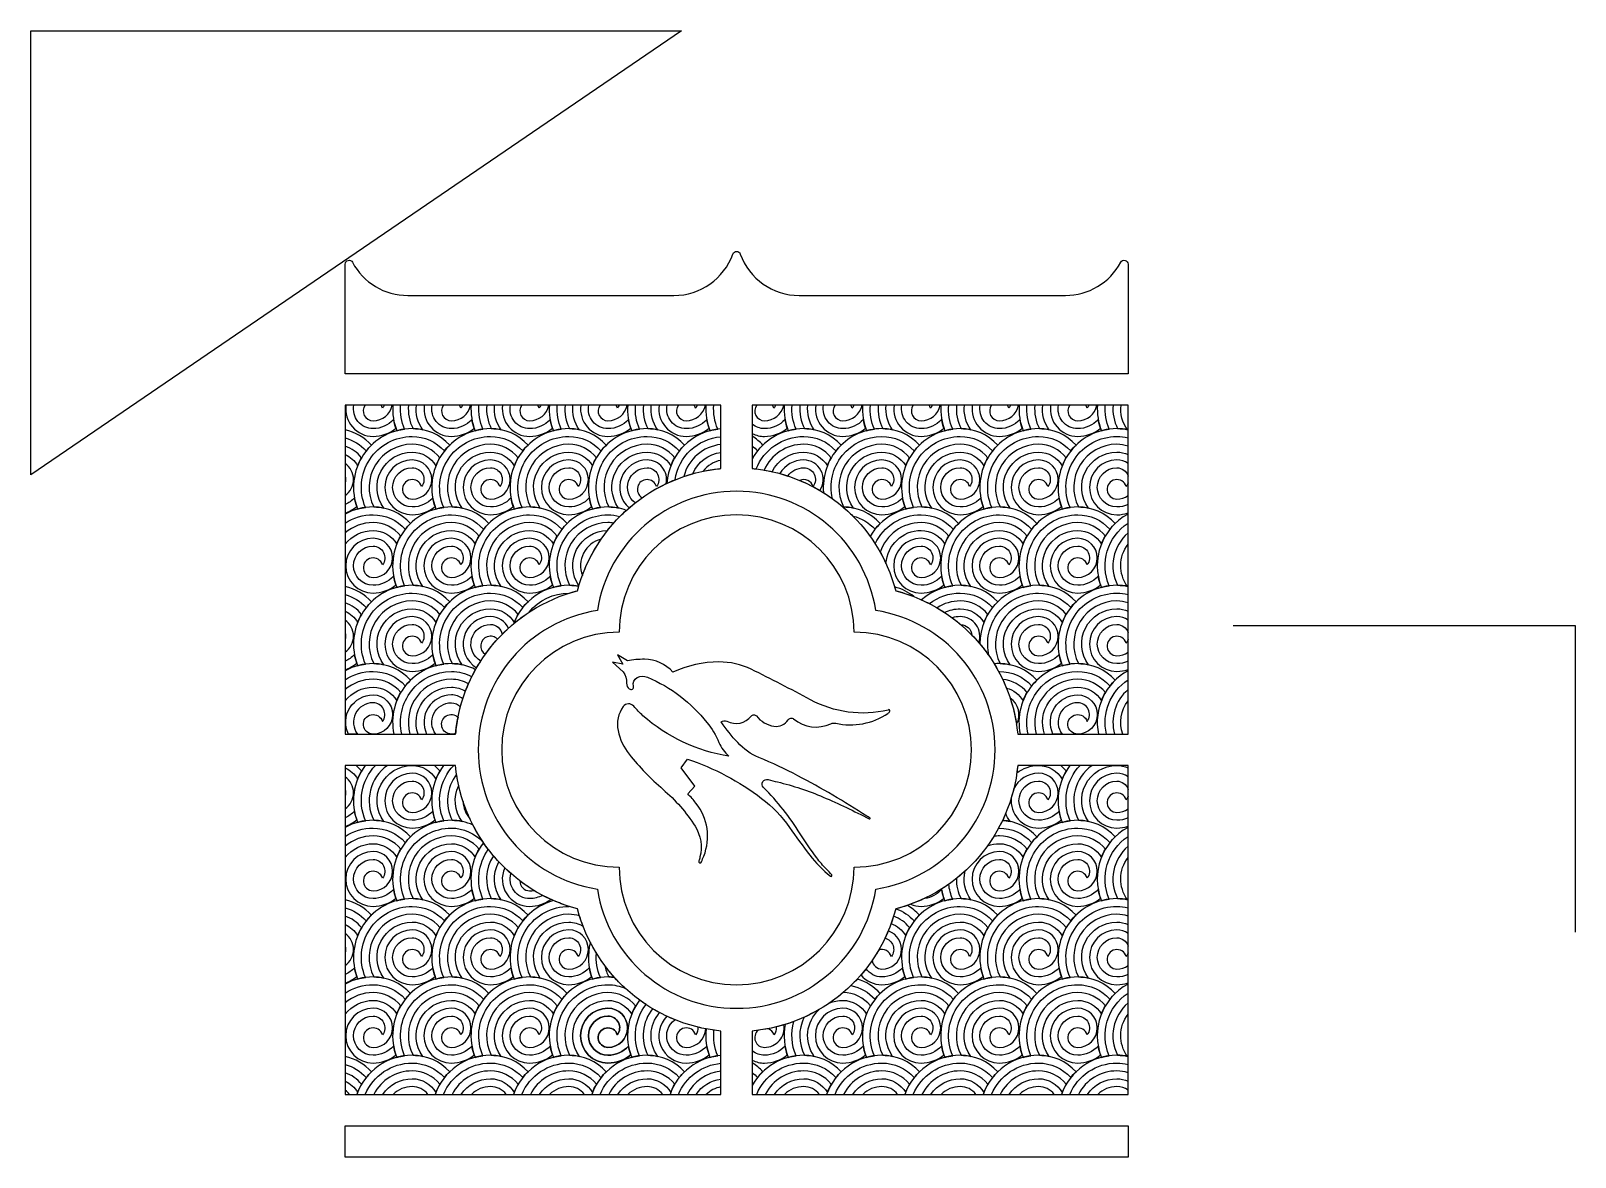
# Model space of a CAD drawing. Extents: x 46226 to 52544, y 29429 to 32275.
# Drawn here: x 50571 to 52544, y 30837 to 32275 of the extents above; entities that cross this region are included whole.
import ezdxf

# ---------------------------------------------------------------- set-up
doc = ezdxf.new("R2010")
doc.units = 0
doc.header["$LTSCALE"] = 1000
doc.header["$MEASUREMENT"] = 0
doc.layers.add('111', color=2, linetype='Continuous')

msp = doc.modelspace()

# ---------------------------------------------------------------- linework, layer by layer
at = {"color": 254}
for points in [[(51452.7, 31716.4), (51452.7, 31797.4), (50972.7, 31797.4), (50972.7, 31377.4), (51113.7, 31377.4, -0.314682), (51269.6, 31560.5, -0.314682)], [(51972.7, 31797.4), (51492.7, 31797.4), (51492.7, 31716.4, -0.314682), (51675.9, 31560.5, -0.314682), (51831.8, 31377.4), (51972.7, 31377.4)], [(51269.6, 31154.2, -0.314682), (51113.7, 31337.4), (50972.7, 31337.4), (50972.7, 30917.4), (51452.7, 30917.4), (51452.7, 30998.3, -0.314682)], [(51972.7, 31337.4), (51831.8, 31337.4, -0.314682), (51675.9, 31154.2, -0.314682), (51492.7, 30998.3), (51492.7, 30917.4), (51972.7, 30917.4)]]:
    msp.add_lwpolyline(points, format="xyb", close=True, dxfattribs=at)
at = {"layer": '111'}
for p, q in [((50571.3, 31708.6), (50571.3, 32275.1)), ((50571.3, 32275.1), (51402.2, 32275.1)), ((51402.2, 32275.1), (50571.3, 31708.6)), ((52106.9, 31516.2), (52543.7, 31516.2)), ((52543.7, 31516.2), (52543.7, 31124.5))]:
    msp.add_line(p, q, dxfattribs=at)
for points in [[(51892.7, 31937.4, 0.276983), (51963.3, 31979.7, -0.780779), (51972.7, 31977.4), (51972.7, 31837.4), (50972.7, 31837.4), (50972.7, 31977.4, -0.780776), (50982.1, 31979.7, 0.276984), (51052.7, 31937.4), (51392.7, 31937.4, 0.316499), (51468, 31990.3, -0.703465), (51477.4, 31990.3, 0.316499), (51552.7, 31937.4), (51892.7, 31937.4)], [(51622.7, 31507.4, 1), (51322.7, 31507.4, 1)], [(51322.7, 31507.4, 1), (51322.7, 31207.4, 1)], [(51622.7, 31207.4, 1), (51622.7, 31507.4, 1)], [(51322.7, 31207.4, 1), (51622.7, 31207.4, 1)]]:
    msp.add_lwpolyline(points, format="xyb", dxfattribs=at)
for points in [[(51037.5, 31768, -0.038358), (51034.6, 31779.1, -0.214424), (51008.4, 31767.4, -0.474498), (50983.9, 31797.4), (50973.8, 31797.4, 0.45685), (51008.4, 31757.4, 0.177369)], [(51032.9, 31797.4), (51022.5, 31797.4, -0.076062), (51020.4, 31793.4, 0.09017), (51018.4, 31797.4), (50998.4, 31797.4, 0.618034), (51008.4, 31777.4, 0.356394)], [(51043.6, 31797.4), (51033.6, 31797.4, 0.111493), (51038.7, 31764.7, -0.034002), (51048.7, 31766.7, -0.121183)], [(51063.7, 31797.4), (51053.6, 31797.4, 0.141702), (51059.4, 31767.4, -0.048768), (51072, 31765.9, -0.186943)], [(51083.9, 31797.4), (51073.8, 31797.4, 0.45685), (51108.4, 31757.4, 0.177369), (51137.5, 31768, -0.038358), (51134.6, 31779.1, -0.214424), (51108.4, 31767.4, -0.474498)], [(51132.9, 31797.4), (51122.5, 31797.4, -0.076062), (51120.4, 31793.4, 0.09017), (51118.4, 31797.4), (51098.4, 31797.4, 0.618034), (51108.4, 31777.4, 0.356394)], [(51143.6, 31797.4), (51133.6, 31797.4, 0.111493), (51138.7, 31764.7, -0.034002), (51148.7, 31766.7, -0.121183)], [(51163.7, 31797.4), (51153.6, 31797.4, 0.141702), (51159.4, 31767.4, -0.048768), (51172, 31765.9, -0.186943)], [(51183.9, 31797.4), (51173.8, 31797.4, 0.45685), (51208.4, 31757.4, 0.177369), (51237.5, 31768, -0.038358), (51234.6, 31779.1, -0.214424), (51208.4, 31767.4, -0.474498)], [(51232.9, 31797.4), (51222.5, 31797.4, -0.076062), (51220.4, 31793.4, 0.09017), (51218.4, 31797.4), (51198.4, 31797.4, 0.618034), (51208.4, 31777.4, 0.356394)], [(51243.6, 31797.4), (51233.6, 31797.4, 0.111493), (51238.7, 31764.7, -0.034002), (51248.7, 31766.7, -0.121183)], [(51263.7, 31797.4), (51253.6, 31797.4, 0.141702), (51259.4, 31767.4, -0.048768), (51272, 31765.9, -0.186943)], [(51283.9, 31797.4), (51273.8, 31797.4, 0.45685), (51308.4, 31757.4, 0.177369), (51337.5, 31768, -0.038358), (51334.6, 31779.1, -0.214424), (51308.4, 31767.4, -0.474498)], [(51332.9, 31797.4), (51322.5, 31797.4, -0.076062), (51320.4, 31793.4, 0.09017), (51318.4, 31797.4), (51298.4, 31797.4, 0.618034), (51308.4, 31777.4, 0.356394)], [(51343.6, 31797.4), (51333.6, 31797.4, 0.111493), (51338.7, 31764.7, -0.034002), (51348.7, 31766.7, -0.121183)], [(51363.7, 31797.4), (51353.6, 31797.4, 0.141702), (51359.4, 31767.4, -0.048768), (51372, 31765.9, -0.186943)], [(51383.9, 31797.4), (51373.8, 31797.4, 0.45685), (51408.4, 31757.4, 0.177369), (51437.5, 31768, -0.038358), (51434.6, 31779.1, -0.214424), (51408.4, 31767.4, -0.474498)], [(51432.9, 31797.4), (51422.5, 31797.4, -0.076062), (51420.4, 31793.4, 0.09017), (51418.4, 31797.4), (51398.4, 31797.4, 0.618034), (51408.4, 31777.4, 0.356394)], [(51443.6, 31797.4), (51433.6, 31797.4, 0.111493), (51438.7, 31764.7, -0.034002), (51448.7, 31766.7, -0.121183)], [(51532.9, 31797.4), (51522.5, 31797.4, -0.076062), (51520.4, 31793.4, 0.09017), (51518.4, 31797.4), (51498.4, 31797.4, 0.618034), (51508.4, 31777.4, 0.356394)], [(51543.6, 31797.4), (51533.6, 31797.4, 0.111493), (51538.7, 31764.7, -0.034002), (51548.7, 31766.7, -0.121183)], [(51563.7, 31797.4), (51553.6, 31797.4, 0.141702), (51559.4, 31767.4, -0.048768), (51572, 31765.9, -0.186943)], [(51583.9, 31797.4), (51573.8, 31797.4, 0.45685), (51608.4, 31757.4, 0.177369), (51637.5, 31768, -0.038358), (51634.6, 31779.1, -0.214424), (51608.4, 31767.4, -0.474498)], [(51632.9, 31797.4), (51622.5, 31797.4, -0.076062), (51620.4, 31793.4, 0.09017), (51618.4, 31797.4), (51598.4, 31797.4, 0.618034), (51608.4, 31777.4, 0.356394)], [(51643.6, 31797.4), (51633.6, 31797.4, 0.111493), (51638.7, 31764.7, -0.034002), (51648.7, 31766.7, -0.121183)], [(51663.7, 31797.4), (51653.6, 31797.4, 0.141702), (51659.4, 31767.4, -0.048768), (51672, 31765.9, -0.186943)], [(51683.9, 31797.4), (51673.8, 31797.4, 0.45685), (51708.4, 31757.4, 0.177369), (51737.5, 31768, -0.038358), (51734.6, 31779.1, -0.214424), (51708.4, 31767.4, -0.474498)], [(51732.9, 31797.4), (51722.5, 31797.4, -0.076062), (51720.4, 31793.4, 0.09017), (51718.4, 31797.4), (51698.4, 31797.4, 0.618034), (51708.4, 31777.4, 0.356394)], [(51743.6, 31797.4), (51733.6, 31797.4, 0.111493), (51738.7, 31764.7, -0.034002), (51748.7, 31766.7, -0.121183)], [(51763.7, 31797.4), (51753.6, 31797.4, 0.141702), (51759.4, 31767.4, -0.048768), (51772, 31765.9, -0.186943)], [(51783.9, 31797.4), (51773.8, 31797.4, 0.45685), (51808.4, 31757.4, 0.177369), (51837.5, 31768, -0.038358), (51834.6, 31779.1, -0.214424), (51808.4, 31767.4, -0.474498)], [(51832.9, 31797.4), (51822.5, 31797.4, -0.076062), (51820.4, 31793.4, 0.09017), (51818.4, 31797.4), (51798.4, 31797.4, 0.618034), (51808.4, 31777.4, 0.356394)], [(51843.6, 31797.4), (51833.6, 31797.4, 0.111493), (51838.7, 31764.7, -0.034002), (51848.7, 31766.7, -0.121183)], [(51863.7, 31797.4), (51853.6, 31797.4, 0.141702), (51859.4, 31767.4, -0.048768), (51872, 31765.9, -0.186943)], [(51883.9, 31797.4), (51873.8, 31797.4, 0.45685), (51908.4, 31757.4, 0.177369), (51937.5, 31768, -0.038358), (51934.6, 31779.1, -0.214424), (51908.4, 31767.4, -0.474498)], [(51932.9, 31797.4), (51922.5, 31797.4, -0.076062), (51920.4, 31793.4, 0.09017), (51918.4, 31797.4), (51898.4, 31797.4, 0.618034), (51908.4, 31777.4, 0.356394)], [(51943.6, 31797.4), (51933.6, 31797.4, 0.111493), (51938.7, 31764.7, -0.034002), (51948.7, 31766.7, -0.121183)], [(51963.7, 31797.4), (51953.6, 31797.4, 0.141702), (51959.4, 31767.4, -0.048768), (51972, 31765.9, -0.186943)], [(51537.5, 31768, -0.038358), (51534.6, 31779.1, -0.214424), (51508.4, 31767.4, -0.170902), (51492.7, 31772.9), (51492.7, 31761.1, 0.116517), (51508.4, 31757.4, 0.177369)], [(50972.7, 31765.8), (50972.7, 31755.5, -0.146427), (50999.5, 31738.9, -0.033541), (51006.3, 31746.3, 0.152664)], [(51058.4, 31757.4, -0.214528), (51099.5, 31738.9, -0.033541), (51106.3, 31746.3, 0.210108), (51058.4, 31767.4, 0.52961), (50988.7, 31664.7, -0.034002), (50998.7, 31666.7, -0.538595)], [(51158.4, 31757.4, -0.214528), (51199.5, 31738.9, -0.033541), (51206.3, 31746.3, 0.210108), (51158.4, 31767.4, 0.52961), (51088.7, 31664.7, -0.034002), (51098.7, 31666.7, -0.538595)], [(51258.4, 31757.4, -0.214528), (51299.5, 31738.9, -0.033541), (51306.3, 31746.3, 0.210108), (51258.4, 31767.4, 0.52961), (51188.7, 31664.7, -0.034002), (51198.7, 31666.7, -0.538595)], [(51358.4, 31757.4, -0.214528), (51399.5, 31738.9, -0.033541), (51406.3, 31746.3, 0.210108), (51358.4, 31767.4, 0.52961), (51288.7, 31664.7, -0.034002), (51298.7, 31666.7, -0.538595)], [(51452.7, 31757.1), (51452.7, 31767.2, 0.372623), (51383.6, 31697.5, -0.013713), (51394.1, 31702.1, -0.346229)], [(51558.4, 31757.4, -0.214528), (51599.5, 31738.9, -0.033541), (51606.3, 31746.3, 0.210108), (51558.4, 31767.4, 0.273122), (51492.7, 31728.6), (51492.7, 31716.4, -0.006058), (51497.8, 31715.9, -0.309579)], [(51492.7, 31757.6), (51492.7, 31745.3, -0.042788), (51499.5, 31738.9, -0.033541), (51506.3, 31746.3, 0.068061)], [(51658.4, 31767.4, 0.440706), (51583.7, 31685.7, -0.016154), (51595, 31678.1, -0.480522), (51658.4, 31757.4, -0.214528), (51699.5, 31738.9, -0.033541), (51706.3, 31746.3, 0.210108)], [(51758.4, 31767.4, 0.52961), (51688.7, 31664.7, -0.034002), (51698.7, 31666.7, -0.538595), (51758.4, 31757.4, -0.214528), (51799.5, 31738.9, -0.033541), (51806.3, 31746.3, 0.210108)], [(51858.4, 31757.4, -0.214528), (51899.5, 31738.9, -0.033541), (51906.3, 31746.3, 0.210108), (51858.4, 31767.4, 0.52961), (51788.7, 31664.7, -0.034002), (51798.7, 31666.7, -0.538595)], [(51958.4, 31757.4, -0.066027), (51972.7, 31755.5), (51972.7, 31765.8, 0.055658), (51958.4, 31767.4, 0.52961), (51888.7, 31664.7, -0.034002), (51898.7, 31666.7, -0.538595)], [(50972.7, 31745), (50972.7, 31734.3, -0.156813), (50988.7, 31720, -0.038358), (50993.7, 31730.3, 0.145323)], [(51058.4, 31737.4, -0.267156), (51088.7, 31720, -0.038358), (51093.7, 31730.3, 0.229273), (51058.4, 31747.4, 0.560285), (51009.4, 31667.4, -0.048768), (51022, 31665.9, -0.612657)], [(51158.4, 31737.4, -0.267156), (51188.7, 31720, -0.038358), (51193.7, 31730.3, 0.229273), (51158.4, 31747.4, 0.560285), (51109.4, 31667.4, -0.048768), (51122, 31665.9, -0.612657)], [(51258.4, 31747.4, 0.560285), (51209.4, 31667.4, -0.048768), (51222, 31665.9, -0.612657), (51258.4, 31737.4, -0.267156), (51288.7, 31720, -0.038358), (51293.7, 31730.3, 0.229273)], [(51358.4, 31737.4, -0.267156), (51388.7, 31720, -0.038358), (51393.7, 31730.3, 0.229273), (51358.4, 31747.4, 0.560285), (51309.4, 31667.4, -0.048768), (51322, 31665.9, -0.612657)], [(51452.7, 31737), (51452.7, 31747.1, 0.313017), (51405.2, 31706.2, -0.01464), (51416.9, 31709.8, -0.267762)], [(51558.4, 31737.4, -0.267156), (51588.7, 31720, -0.038358), (51593.7, 31730.3, 0.229273), (51558.4, 31747.4, 0.298118), (51508, 31714.4, -0.012265), (51518.1, 31712.4, -0.284646)], [(51658.4, 31747.4, 0.560285), (51609.4, 31667.4, -0.048768), (51622, 31665.9, -0.612657), (51658.4, 31737.4, -0.267156), (51688.7, 31720, -0.038358), (51693.7, 31730.3, 0.229273)], [(51758.4, 31747.4, 0.560285), (51709.4, 31667.4, -0.048768), (51722, 31665.9, -0.612657), (51758.4, 31737.4, -0.267156), (51788.7, 31720, -0.038358), (51793.7, 31730.3, 0.229273)], [(51858.4, 31737.4, -0.267156), (51888.7, 31720, -0.038358), (51893.7, 31730.3, 0.229273), (51858.4, 31747.4, 0.560285), (51809.4, 31667.4, -0.048768), (51822, 31665.9, -0.612657)], [(51958.4, 31737.4, -0.105907), (51972.7, 31734.3), (51972.7, 31745, 0.081243), (51958.4, 31747.4, 0.560285), (51909.4, 31667.4, -0.048768), (51922, 31665.9, -0.612657)], [(50972.7, 31722.9), (50972.7, 31706.8, -0.150303), (50972.7, 31698), (50972.7, 31681.9, 0.520634)], [(51058.4, 31717.4, -0.618034), (51070.4, 31693.4, 2), (51058.4, 31677.4, 1), (51058.4, 31727.4, 1), (51058.4, 31657.4, 0.177369), (51087.5, 31668, -0.038358), (51084.6, 31679.1, -0.214424), (51058.4, 31667.4, -1)], [(51158.4, 31727.4, 1), (51158.4, 31657.4, 0.177369), (51187.5, 31668, -0.038358), (51184.6, 31679.1, -0.214424), (51158.4, 31667.4, -1), (51158.4, 31717.4, -0.618034), (51170.4, 31693.4, 2), (51158.4, 31677.4, 1)], [(51258.4, 31727.4, 1), (51258.4, 31657.4, 0.177369), (51287.5, 31668, -0.038358), (51284.6, 31679.1, -0.214424), (51258.4, 31667.4, -1), (51258.4, 31717.4, -0.618034), (51270.4, 31693.4, 2), (51258.4, 31677.4, 1)], [(51358.4, 31727.4, 0.691192), (51335.3, 31666.1, -0.012121), (51343.1, 31672.6, -0.715277), (51358.4, 31717.4, -0.618034), (51370.4, 31693.4, 1.464607), (51352, 31679.2, -0.042646), (51382.8, 31697.2, 0.47712)], [(51452.7, 31726.9, 0.196958), (51430.1, 31713, -0.025117), (51451, 31716.2, -0.018397), (51452.7, 31716.7)], [(51553.3, 31701.3, -0.034389), (51579.1, 31688.4, 0.600434), (51558.4, 31727.4, 0.267385), (51528.1, 31709.9, -0.012383), (51538.1, 31706.9, -0.241664), (51558.4, 31717.4, -0.618034), (51570.4, 31693.4, 0.454166)], [(51558.4, 31727.4, 0.267385), (51528.1, 31709.9, -0.012383), (51538.1, 31706.9, -0.241664), (51558.4, 31717.4, -0.619926), (51570.3, 31693.3, -0.011978), (51579.1, 31688.4, 0.600434)], [(51658.4, 31727.4, 1), (51658.4, 31657.4, 0.177369), (51687.5, 31668, -0.038358), (51684.6, 31679.1, -0.214424), (51658.4, 31667.4, -1), (51658.4, 31717.4, -0.618034), (51670.4, 31693.4, 2), (51658.4, 31677.4, 1)], [(51758.4, 31727.4, 1), (51758.4, 31657.4, 0.177369), (51787.5, 31668, -0.038358), (51784.6, 31679.1, -0.214424), (51758.4, 31667.4, -1), (51758.4, 31717.4, -0.618034), (51770.4, 31693.4, 2), (51758.4, 31677.4, 1)], [(51858.4, 31727.4, 1), (51858.4, 31657.4, 0.177369), (51887.5, 31668, -0.038358), (51884.6, 31679.1, -0.214424), (51858.4, 31667.4, -1), (51858.4, 31717.4, -0.618034), (51870.4, 31693.4, 2), (51858.4, 31677.4, 1)], [(51958.4, 31717.4, -0.329289), (51972.7, 31706.8), (51972.7, 31722.9, 0.153888), (51958.4, 31727.4, 1), (51958.4, 31657.4, 0.081243), (51972.7, 31659.7), (51972.7, 31670.4, -0.105907), (51958.4, 31667.4, -1)], [(51972.7, 31698, -0.086497), (51970.4, 31693.4, 2), (51958.4, 31677.4, 0.153888), (51972.7, 31681.9)], [(50984.6, 31679.1, -0.106107), (50972.7, 31670.4), (50972.7, 31659.7, 0.094761), (50987.5, 31668, -0.038358)], [(51650.6, 31179.5, 0.855655), (51650.6, 31535.2, 0.855655), (51294.9, 31535.2, 0.855655), (51294.9, 31179.5, 0.855655)], [(51008.4, 31667.4, 0.124522), (50972.7, 31658.3), (50972.7, 31646.7, -0.146218), (51008.4, 31657.4, -0.214528), (51049.5, 31638.9, -0.033541), (51056.3, 31646.3, 0.210108)], [(51108.4, 31657.4, -0.214528), (51149.5, 31638.9, -0.033541), (51156.3, 31646.3, 0.210108), (51108.4, 31667.4, 0.52961), (51038.7, 31564.7, -0.034002), (51048.7, 31566.7, -0.538595)], [(51208.4, 31667.4, 0.52961), (51138.7, 31564.7, -0.034002), (51148.7, 31566.7, -0.538595), (51208.4, 31657.4, -0.214528), (51249.5, 31638.9, -0.033541), (51256.3, 31646.3, 0.210108)], [(51308.4, 31657.4, -0.070165), (51323.6, 31655.2, -0.013439), (51331.8, 31663, 0.092201), (51308.4, 31667.4, 0.52961), (51238.7, 31564.7, -0.034002), (51248.7, 31566.7, -0.538595)], [(51608.7, 31667.4, -0.020235), (51621.2, 31655.8, -0.153597), (51649.5, 31638.9, -0.033541), (51656.3, 31646.3, 0.20869)], [(51708.4, 31667.4, 0.268402), (51643.4, 31629.8, -0.013499), (51649.7, 31620.4, -0.289018), (51708.4, 31657.4, -0.214528), (51749.5, 31638.9, -0.033541), (51756.3, 31646.3, 0.210108)], [(51808.4, 31657.4, -0.214528), (51849.5, 31638.9, -0.033541), (51856.3, 31646.3, 0.210108), (51808.4, 31667.4, 0.52961), (51738.7, 31564.7, -0.034002), (51748.7, 31566.7, -0.538595)], [(51908.4, 31657.4, -0.214528), (51949.5, 31638.9, -0.033541), (51956.3, 31646.3, 0.210108), (51908.4, 31667.4, 0.52961), (51838.7, 31564.7, -0.034002), (51848.7, 31566.7, -0.538595)], [(51972.7, 31646.7), (51972.7, 31658.3, 0.380027), (51938.7, 31564.7, -0.034002), (51948.7, 31566.7, -0.363732)], [(51008.4, 31647.4, 0.178227), (50972.7, 31634.2), (50972.7, 31619.8, -0.232801), (51008.4, 31637.4, -0.267156), (51038.7, 31620, -0.038358), (51043.7, 31630.3, 0.229273)], [(51108.4, 31637.4, -0.267156), (51138.7, 31620, -0.038358), (51143.7, 31630.3, 0.229273), (51108.4, 31647.4, 0.560285), (51059.4, 31567.4, -0.048768), (51072, 31565.9, -0.612657)], [(51208.4, 31647.4, 0.560285), (51159.4, 31567.4, -0.048768), (51172, 31565.9, -0.612657), (51208.4, 31637.4, -0.267156), (51238.7, 31620, -0.038358), (51243.7, 31630.3, 0.229273)], [(51307.8, 31637.4, -0.01461), (51315.7, 31646.8, 0.040667), (51308.4, 31647.4, 0.560285), (51259.4, 31567.4, -0.045373), (51271.1, 31566.1, -0.000913), (51271.3, 31566.8, -0.599667)], [(51708.4, 31647.4, 0.32365), (51656.2, 31609.6, -0.019245), (51663.5, 31595.2, -0.395911), (51708.4, 31637.4, -0.267156), (51738.7, 31620, -0.038358), (51743.7, 31630.3, 0.229273)], [(51808.4, 31637.4, -0.267156), (51838.7, 31620, -0.038358), (51843.7, 31630.3, 0.229273), (51808.4, 31647.4, 0.560285), (51759.4, 31567.4, -0.048768), (51772, 31565.9, -0.612657)], [(51908.4, 31637.4, -0.267156), (51938.7, 31620, -0.038358), (51943.7, 31630.3, 0.229273), (51908.4, 31647.4, 0.560285), (51859.4, 31567.4, -0.048768), (51872, 31565.9, -0.612657)], [(51008.4, 31627.4, 1), (51008.4, 31557.4, 0.177369), (51037.5, 31568, -0.038358), (51034.6, 31579.1, -0.214424), (51008.4, 31567.4, -1), (51008.4, 31617.4, -0.618034), (51020.4, 31593.4, 2), (51008.4, 31577.4, 1)], [(51108.4, 31617.4, -0.618034), (51120.4, 31593.4, 2), (51108.4, 31577.4, 1), (51108.4, 31627.4, 1), (51108.4, 31557.4, 0.177369), (51137.5, 31568, -0.038358), (51134.6, 31579.1, -0.214424), (51108.4, 31567.4, -1)], [(51208.4, 31617.4, -0.618034), (51220.4, 31593.4, 2), (51208.4, 31577.4, 1), (51208.4, 31627.4, 1), (51208.4, 31557.4, 0.177369), (51237.5, 31568, -0.038358), (51234.6, 31579.1, -0.214424), (51208.4, 31567.4, -1)], [(51299.6, 31626.3, 0.446649), (51275.7, 31579.9, -0.02991), (51285.7, 31602.9, -0.020325), (51286.7, 31604.7, -0.02991)], [(51708.4, 31627.4, 1), (51708.4, 31557.4, 0.177369), (51737.5, 31568, -0.038358), (51734.6, 31579.1, -0.214424), (51708.4, 31567.4, -1), (51708.4, 31617.4, -0.618034), (51720.4, 31593.4, 2), (51708.4, 31577.4, 1)], [(51808.4, 31627.4, 1), (51808.4, 31557.4, 0.177369), (51837.5, 31568, -0.038358), (51834.6, 31579.1, -0.214424), (51808.4, 31567.4, -1), (51808.4, 31617.4, -0.618034), (51820.4, 31593.4, 2), (51808.4, 31577.4, 1)], [(51908.4, 31617.4, -0.618034), (51920.4, 31593.4, 2), (51908.4, 31577.4, 1), (51908.4, 31627.4, 1), (51908.4, 31557.4, 0.177369), (51937.5, 31568, -0.038358), (51934.6, 31579.1, -0.214424), (51908.4, 31567.4, -1)], [(51972.7, 31619.8), (51972.7, 31634.2, 0.34737), (51959.4, 31567.4, -0.048768), (51972, 31565.9, -0.332441)], [(50972.7, 31565.8), (50972.7, 31555.5, -0.146427), (50999.5, 31538.9, -0.033541), (51006.3, 31546.3, 0.152664)], [(51058.4, 31567.4, 0.52961), (50988.7, 31464.7, -0.034002), (50998.7, 31466.7, -0.538595), (51058.4, 31557.4, -0.214528), (51099.5, 31538.9, -0.033541), (51106.3, 31546.3, 0.210108)], [(51158.4, 31557.4, -0.214528), (51199.5, 31538.9, -0.033541), (51206.3, 31546.3, 0.210108), (51158.4, 31567.4, 0.52961), (51088.7, 31464.7, -0.034002), (51098.7, 31466.7, -0.538595)], [(51258.7, 31557.4, -0.013483), (51269.6, 31560.5, -0.006896), (51271.1, 31566.1, 0.049283), (51258.4, 31567.4, 0.313261), (51188.1, 31518.5, -0.029076), (51207.7, 31533.1, -0.228562)], [(51674.6, 31565.3, -0.005917), (51675.9, 31560.5, -0.029242), (51699.2, 31552.9, 0.107334)], [(51758.4, 31557.4, -0.214528), (51799.5, 31538.9, -0.033541), (51806.3, 31546.3, 0.210108), (51758.4, 31567.4, 0.181612), (51709, 31548.8, -0.013127), (51718.9, 31544, -0.164492)], [(51858.4, 31557.4, -0.214528), (51899.5, 31538.9, -0.033541), (51906.3, 31546.3, 0.210108), (51858.4, 31567.4, 0.413313), (51783.4, 31492.6, -0.023112), (51795.2, 31477.2, -0.485044)], [(51958.4, 31557.4, -0.066027), (51972.7, 31555.5), (51972.7, 31565.8, 0.055658), (51958.4, 31567.4, 0.52961), (51888.7, 31464.7, -0.034002), (51898.7, 31466.7, -0.538595)], [(50972.7, 31545), (50972.7, 31534.3, -0.156813), (50988.7, 31520, -0.038358), (50993.7, 31530.3, 0.145323)], [(51058.4, 31547.4, 0.560285), (51009.4, 31467.4, -0.048768), (51022, 31465.9, -0.612657), (51058.4, 31537.4, -0.267156), (51088.7, 31520, -0.038358), (51093.7, 31530.3, 0.229273)], [(51158.4, 31537.4, -0.267156), (51188.7, 31520, -0.038358), (51193.7, 31530.3, 0.229273), (51158.4, 31547.4, 0.560285), (51109.4, 31467.4, -0.048768), (51122, 31465.9, -0.612657)], [(51758.4, 31547.4, 0.143519), (51728.7, 31538.7, -0.013541), (51738.4, 31532.7, -0.115835), (51758.4, 31537.4, -0.267156), (51788.7, 31520, -0.038358), (51793.7, 31530.3, 0.229273)], [(51858.4, 31537.4, -0.267156), (51888.7, 31520, -0.038358), (51893.7, 31530.3, 0.229273), (51858.4, 31547.4, 0.560285), (51809.4, 31467.4, -0.048768), (51822, 31465.9, -0.612657)], [(51958.4, 31537.4, -0.105907), (51972.7, 31534.3), (51972.7, 31545, 0.081243), (51958.4, 31547.4, 0.560285), (51909.4, 31467.4, -0.048768), (51922, 31465.9, -0.612657)], [(50972.7, 31522.9), (50972.7, 31506.8, -0.150303), (50972.7, 31498), (50972.7, 31481.9, 0.520634)], [(51058.4, 31527.4, 1), (51058.4, 31457.4, 0.177369), (51087.5, 31468, -0.038358), (51084.6, 31479.1, -0.214424), (51058.4, 31467.4, -1), (51058.4, 31517.4, -0.618034), (51070.4, 31493.4, 2), (51058.4, 31477.4, 1)], [(51158.4, 31517.4, -0.367121), (51173.2, 31504.8, -0.013278), (51181.2, 31512.5, 0.296189), (51158.4, 31527.4, 0.765291), (51140.7, 31462.1, -0.011909), (51145.9, 31470.7, -0.768065)], [(51758.4, 31527.4, 0.074631), (51748.1, 31525.8, -0.016181), (51758.8, 31517.4, -0.381173), (51773.3, 31503.7, -0.015343), (51782, 31494.2, 0.515299)], [(51858.4, 31527.4, 1), (51858.4, 31457.4, 0.177369), (51887.5, 31468, -0.038358), (51884.6, 31479.1, -0.214424), (51858.4, 31467.4, -1), (51858.4, 31517.4, -0.618034), (51870.4, 31493.4, 2), (51858.4, 31477.4, 1)], [(51958.4, 31517.4, -0.329289), (51972.7, 31506.8), (51972.7, 31522.9, 0.153888), (51958.4, 31527.4, 1), (51958.4, 31457.4, 0.081243), (51972.7, 31459.7), (51972.7, 31470.4, -0.105907), (51958.4, 31467.4, -1)], [(51167.3, 31498.6, 1.125106), (51151.7, 31479.3, -0.029582)], [(51972.7, 31498, -0.086497), (51970.4, 31493.4, 2), (51958.4, 31477.4, 0.153888), (51972.7, 31481.9)], [(50984.6, 31479.1, -0.106107), (50972.7, 31470.4), (50972.7, 31459.7, 0.094761), (50987.5, 31468, -0.038358)], [(51008.4, 31467.4, 0.124522), (50972.7, 31458.3), (50972.7, 31446.7, -0.146218), (51008.4, 31457.4, -0.214528), (51049.5, 31438.9, -0.033541), (51056.3, 31446.3, 0.210108)], [(51108.4, 31457.4, -0.124896), (51134.6, 31450.7, -0.011907), (51139.3, 31459.6, 0.124405), (51108.4, 31467.4, 0.474498), (51034.9, 31377.4), (51045.2, 31377.4, -0.484185)], [(51666.1, 31408.1, -0.184286), (51566.9, 31421.3, 0.010699), (51491.4, 31460.1, 0.114796), (51450.2, 31469.5, 0.107222), (51391.3, 31456.5, 0.212468), (51355.2, 31472.9, 0.046217), (51333.2, 31471), (51320.4, 31478.6), (51327.4, 31466.8), (51314, 31469.4), (51328, 31456.8, -0.143067), (51332.2, 31442.4, 0.223921), (51335.7, 31435.1, 0.744912), (51341, 31438.6, -0.367833), (51345.8, 31449.7, -0.219593), (51358.9, 31450.1, -0.123304), (51434.9, 31392.3, -0.070268), (51450.1, 31366.8, 0.121875), (51463, 31349.2, -0.142449), (51353.1, 31400.9, -0.038571), (51341.3, 31413.1, 0.487941), (51327.9, 31412.6, 0.213375), (51321.3, 31381.9, 0.115756), (51335.6, 31351.6, 0.048629), (51378.7, 31306.9, -0.075094), (51419.7, 31259.7, -0.205823), (51425.9, 31220.5, -0.021786), (51424.4, 31215.4, 0.981469), (51427.8, 31214.2, -0.002626), (51430.8, 31221.7, 0.270702), (51420.8, 31289.2, 0.021157), (51410.5, 31301), (51419.4, 31310.8), (51402, 31334.2), (51409.8, 31345.6, -0.080826), (51504.7, 31295.3, -0.078445), (51540.2, 31258.3, 0.011353), (51566.2, 31222.8, 0.06118), (51592.6, 31196, 0.898084), (51594.3, 31197.7, 0.02803), (51587.5, 31205, -0.040042), (51575, 31219.5, -0.018969), (51554.1, 31250.1, 0.055414), (51507.1, 31309.3, -0.776448), (51513.1, 31319.4, 0.014491), (51524.9, 31316.3, -0.044552), (51583.3, 31297, -0.016743), (51642.1, 31269.2, 0.999974), (51642.9, 31270.6, -0.024366), (51639, 31272.8, 0.022109), (51551, 31324.2, 0.022944), (51501.3, 31347.5, -0.108093), (51474.1, 31366.5, -0.040084), (51453.2, 31392.9, -0.317948), (51460.2, 31393.9, 0.362289), (51491.6, 31400.6, -0.487607), (51498, 31400.6, 0.191174), (51520.4, 31387.5, 0.293918), (51538.6, 31395.6, -0.447464), (51545.6, 31396.7, 0.289939), (51593.1, 31390.6, -0.166227), (51599.4, 31391.3, 0.206672), (51666, 31403.9, 0.130713), (51668.4, 31406.6, 0.909072)], [(51808.4, 31467.4, 0.022028), (51801.8, 31467.1, -0.013355), (51807.4, 31457.4, -0.003834), (51808.4, 31457.4, -0.214528), (51849.5, 31438.9, -0.033541), (51856.3, 31446.3, 0.210108)], [(51908.4, 31457.4, -0.214528), (51949.5, 31438.9, -0.033541), (51956.3, 31446.3, 0.210108), (51908.4, 31467.4, 0.474498), (51834.9, 31377.4), (51845.2, 31377.4, -0.484185)], [(51008.4, 31447.4, 0.178227), (50972.7, 31434.2), (50972.7, 31419.8, -0.232801), (51008.4, 31437.4, -0.267156), (51038.7, 31420, -0.038358), (51043.7, 31430.3, 0.229273)], [(51108.4, 31437.4, -0.137204), (51126.6, 31432.3, -0.012021), (51130.4, 31441.6, 0.128303), (51108.4, 31447.4, 0.497637), (51055.5, 31377.4), (51066, 31377.4, -0.517638)], [(51812.6, 31447.2, -0.014275), (51817.4, 31436.2, -0.198741), (51838.7, 31420, -0.038358), (51843.7, 31430.3, 0.205005)], [(51908.4, 31437.4, -0.267156), (51938.7, 31420, -0.038358), (51943.7, 31430.3, 0.229273), (51908.4, 31447.4, 0.497637), (51855.5, 31377.4), (51866, 31377.4, -0.517638)], [(51972.7, 31446.7), (51972.7, 31458.3, 0.330451), (51934.9, 31377.4), (51945.2, 31377.4, -0.315622)], [(50976.8, 31377.4, -0.55076), (51008.4, 31427.4, -1), (51008.4, 31377.4, -2), (51020.4, 31393.4, 0.618034), (51008.4, 31417.4, 0.618034), (50988.4, 31377.4), (50976.8, 31377.4)], [(51108.4, 31417.4, -0.223347), (51119.9, 31411.9, -0.013217), (51123.1, 31422.6, 0.15868), (51108.4, 31427.4, 0.55076), (51076.8, 31377.4), (51088.4, 31377.4, -0.618034)], [(51822.1, 31423.3, -0.040706), (51830.2, 31390.1, 0.394486)], [(51876.8, 31377.4, -0.55076), (51908.4, 31427.4, -1), (51908.4, 31377.4, -2), (51920.4, 31393.4, 0.618034), (51908.4, 31417.4, 0.618034), (51888.4, 31377.4), (51876.8, 31377.4)], [(51972.7, 31419.8), (51972.7, 31434.2, 0.293389), (51955.5, 31377.4), (51966, 31377.4, -0.254204)], [(51116.9, 31399, 0.025389), (51113.7, 31377.9, -0.053948), (51108.4, 31377.4, -1.467417)], [(50993.7, 31330.3, 0.055516), (50986.7, 31337.4), (50972.7, 31337.4), (50972.7, 31334.3, -0.156813), (50988.7, 31320, -0.038358)], [(50972.7, 31322.9), (50972.7, 31306.8, -0.150303), (50972.7, 31298), (50972.7, 31281.9, 0.520634)], [(51011.5, 31337.4), (50998.4, 31337.4, 0.260921), (50988.7, 31264.7, -0.034002), (50998.7, 31266.7, -0.301155)], [(51058.4, 31337.4), (51026.8, 31337.4, 0.373627), (51009.4, 31267.4, -0.048768), (51022, 31265.9, -0.612657)], [(51058.4, 31317.4, -0.618034), (51070.4, 31293.4, 2), (51058.4, 31277.4, 1), (51058.4, 31327.4, 1), (51058.4, 31257.4, 0.177369), (51087.5, 31268, -0.038358), (51084.6, 31279.1, -0.214424), (51058.4, 31267.4, -1)], [(51086.7, 31337.4), (51058.4, 31337.4, -0.267156), (51088.7, 31320, -0.038358), (51093.7, 31330.3, 0.055516)], [(51111.5, 31337.4), (51098.4, 31337.4, 0.260921), (51088.7, 31264.7, -0.034002), (51098.7, 31266.7, -0.301155)], [(51117.8, 31311.7, -0.0176), (51115.1, 31326.2, 0.291681), (51109.4, 31267.4, -0.048768), (51122, 31265.9, -0.274582)], [(51858.4, 31317.4, -0.618034), (51870.4, 31293.4, 2), (51858.4, 31277.4, 1), (51858.4, 31327.4, 0.29275), (51826.6, 31307, -0.013485), (51823.6, 31296.1, 0.4458), (51858.4, 31257.4, 0.177369), (51887.5, 31268, -0.038358), (51884.6, 31279.1, -0.214424), (51858.4, 31267.4, -1)], [(51858.4, 31337.4), (51831.8, 31337.4, -0.011487), (51830.6, 31327.8, -0.167718)], [(51886.7, 31337.4), (51858.4, 31337.4, -0.267156), (51888.7, 31320, -0.038358), (51893.7, 31330.3, 0.055516)], [(51911.5, 31337.4), (51898.4, 31337.4, 0.260921), (51888.7, 31264.7, -0.034002), (51898.7, 31266.7, -0.301155)], [(51958.4, 31337.4), (51926.8, 31337.4, 0.373627), (51909.4, 31267.4, -0.048768), (51922, 31265.9, -0.612657)], [(51958.4, 31317.4, -0.329289), (51972.7, 31306.8), (51972.7, 31322.9, 0.153888), (51958.4, 31327.4, 1), (51958.4, 31257.4, 0.081243), (51972.7, 31259.7), (51972.7, 31270.4, -0.105907), (51958.4, 31267.4, -1)], [(51972.7, 31337.4), (51958.4, 31337.4, -0.105907), (51972.7, 31334.3)], [(51972.7, 31298, -0.086497), (51970.4, 31293.4, 2), (51958.4, 31277.4, 0.153888), (51972.7, 31281.9)], [(51123.4, 31291.3, 0.174052), (51132.1, 31269.3, -0.028178)], [(50984.6, 31279.1, -0.106107), (50972.7, 31270.4), (50972.7, 31259.7, 0.094761), (50987.5, 31268, -0.038358)], [(51008.4, 31267.4, 0.124522), (50972.7, 31258.3), (50972.7, 31246.7, -0.146218), (51008.4, 31257.4, -0.214528), (51049.5, 31238.9, -0.033541), (51056.3, 31246.3, 0.210108)], [(51108.4, 31257.4, -0.209418), (51148.8, 31239.7, -0.02983), (51136.1, 31261.2, 0.110315), (51108.4, 31267.4, 0.52961), (51038.7, 31164.7, -0.034002), (51048.7, 31166.7, -0.538595)], [(51812.4, 31267.2, -0.013199), (51807.4, 31257.4, -0.003866), (51808.4, 31257.4, -0.214528), (51849.5, 31238.9, -0.033541), (51856.3, 31246.3, 0.194024)], [(51816.4, 31276.2, -0.01166), (51812.4, 31267.2, -0.037196), (51822, 31265.9, -0.065102)], [(51908.4, 31257.4, -0.214528), (51949.5, 31238.9, -0.033541), (51956.3, 31246.3, 0.210108), (51908.4, 31267.4, 0.52961), (51838.7, 31164.7, -0.034002), (51848.7, 31166.7, -0.538595)], [(51008.4, 31247.4, 0.178227), (50972.7, 31234.2), (50972.7, 31219.8, -0.232801), (51008.4, 31237.4, -0.267156), (51038.7, 31220, -0.038358), (51043.7, 31230.3, 0.229273)], [(51108.4, 31237.4, -0.267156), (51138.7, 31220, -0.038358), (51143.7, 31230.3, 0.229273), (51108.4, 31247.4, 0.560285), (51059.4, 31167.4, -0.048768), (51072, 31165.9, -0.612657)], [(51808.4, 31247.4, 0.03218), (51801.3, 31246.9, -0.017454), (51793.2, 31234.7, -0.086336), (51808.4, 31237.4, -0.267156), (51838.7, 31220, -0.038358), (51843.7, 31230.3, 0.229273)], [(51908.4, 31247.4, 0.560285), (51859.4, 31167.4, -0.048768), (51872, 31165.9, -0.612657), (51908.4, 31237.4, -0.267156), (51938.7, 31220, -0.038358), (51943.7, 31230.3, 0.229273)], [(51972.7, 31246.7), (51972.7, 31258.3, 0.380027), (51938.7, 31164.7, -0.034002), (51948.7, 31166.7, -0.363732)], [(51008.4, 31227.4, 1), (51008.4, 31157.4, 0.177369), (51037.5, 31168, -0.038358), (51034.6, 31179.1, -0.214424), (51008.4, 31167.4, -1), (51008.4, 31217.4, -0.618034), (51020.4, 31193.4, 2), (51008.4, 31177.4, 1)], [(51108.4, 31227.4, 1), (51108.4, 31157.4, 0.177369), (51137.5, 31168, -0.038358), (51134.6, 31179.1, -0.214424), (51108.4, 31167.4, -1), (51108.4, 31217.4, -0.618034), (51120.4, 31193.4, 2), (51108.4, 31177.4, 1)], [(51155.6, 31230.3, -0.012465), (51149.4, 31238.7, 0.267087), (51138.7, 31164.7, -0.034002), (51148.7, 31166.7, -0.262698)], [(51808.4, 31217.4, -0.618034), (51820.4, 31193.4, 2), (51808.4, 31177.4, 1), (51808.4, 31227.4, 1), (51808.4, 31157.4, 0.177369), (51837.5, 31168, -0.038358), (51834.6, 31179.1, -0.214424), (51808.4, 31167.4, -1)], [(51908.4, 31227.4, 1), (51908.4, 31157.4, 0.177369), (51937.5, 31168, -0.038358), (51934.6, 31179.1, -0.214424), (51908.4, 31167.4, -1), (51908.4, 31217.4, -0.618034), (51920.4, 31193.4, 2), (51908.4, 31177.4, 1)], [(51972.7, 31219.8), (51972.7, 31234.2, 0.34737), (51959.4, 31167.4, -0.048768), (51972, 31165.9, -0.332441)], [(51169.1, 31214.2, -0.012483), (51162.1, 31222.1, 0.266774), (51159.4, 31167.4, -0.048768), (51172, 31165.9, -0.291718)], [(51184.4, 31199.4, -0.012854), (51176.5, 31206.7, 0.54382), (51208.4, 31157.4, 0.162414), (51235.4, 31166.4, -0.013892), (51224.9, 31171.5, -0.123734), (51208.4, 31167.4, -0.500039)], [(51195.9, 31190, 0.417279), (51208.4, 31177.4, 0.052931), (51213.6, 31177.9, -0.025571)], [(51743.7, 31185.7, -0.013221), (51734.5, 31179.6, 0.051557), (51738.7, 31164.7, -0.034002), (51748.7, 31166.7, -0.075929)], [(51764.5, 31202.5, -0.017454), (51753.4, 31193, 0.121337), (51759.4, 31167.4, -0.048768), (51772, 31165.9, -0.216981)], [(50972.7, 31165.8), (50972.7, 31155.5, -0.146427), (50999.5, 31138.9, -0.033541), (51006.3, 31146.3, 0.152664)], [(51058.4, 31157.4, -0.214528), (51099.5, 31138.9, -0.033541), (51106.3, 31146.3, 0.210108), (51058.4, 31167.4, 0.52961), (50988.7, 31064.7, -0.034002), (50998.7, 31066.7, -0.538595)], [(51158.4, 31157.4, -0.214528), (51199.5, 31138.9, -0.033541), (51206.3, 31146.3, 0.210108), (51158.4, 31167.4, 0.52961), (51088.7, 31064.7, -0.034002), (51098.7, 31066.7, -0.538595)], [(51258.7, 31157.4, -0.025141), (51239, 31164.8, 0.448368), (51188.7, 31064.7, -0.034002), (51198.7, 31066.7, -0.540126)], [(51758.4, 31157.4, -0.214528), (51799.5, 31138.9, -0.033541), (51806.3, 31146.3, 0.210108), (51758.4, 31167.4, 0.52961), (51688.7, 31064.7, -0.034002), (51698.7, 31066.7, -0.538595)], [(51737.5, 31168, -0.038358), (51734.6, 31179.1, -0.182003), (51712.8, 31167.6, -0.023189), (51694.8, 31160.1, 0.100114), (51708.4, 31157.4, 0.177369)], [(51858.4, 31157.4, -0.214528), (51899.5, 31138.9, -0.033541), (51906.3, 31146.3, 0.210108), (51858.4, 31167.4, 0.52961), (51788.7, 31064.7, -0.034002), (51798.7, 31066.7, -0.538595)], [(51958.4, 31157.4, -0.066027), (51972.7, 31155.5), (51972.7, 31165.8, 0.055658), (51958.4, 31167.4, 0.52961), (51888.7, 31064.7, -0.034002), (51898.7, 31066.7, -0.538595)], [(50972.7, 31145), (50972.7, 31134.3, -0.156813), (50988.7, 31120, -0.038358), (50993.7, 31130.3, 0.145323)], [(51058.4, 31137.4, -0.267156), (51088.7, 31120, -0.038358), (51093.7, 31130.3, 0.229273), (51058.4, 31147.4, 0.560285), (51009.4, 31067.4, -0.048768), (51022, 31065.9, -0.612657)], [(51158.4, 31137.4, -0.267156), (51188.7, 31120, -0.038358), (51193.7, 31130.3, 0.229273), (51158.4, 31147.4, 0.560285), (51109.4, 31067.4, -0.048768), (51122, 31065.9, -0.612657)], [(51258.4, 31137.4, -0.137867), (51276.6, 31132.2, -0.016349), (51272.1, 31145.2, 0.077756), (51258.4, 31147.4, 0.560285), (51209.4, 31067.4, -0.048768), (51222, 31065.9, -0.612657)], [(51673.2, 31144.9, -0.011907), (51670, 31135.4, -0.17835), (51688.7, 31120, -0.038358), (51693.7, 31130.3, 0.142442)], [(51690.8, 31158.7, -0.017939), (51676.4, 31154.3, -0.128682), (51699.5, 31138.9, -0.033541), (51706.3, 31146.3, 0.076724)], [(51758.4, 31137.4, -0.267156), (51788.7, 31120, -0.038358), (51793.7, 31130.3, 0.229273), (51758.4, 31147.4, 0.560285), (51709.4, 31067.4, -0.048768), (51722, 31065.9, -0.612657)], [(51858.4, 31137.4, -0.267156), (51888.7, 31120, -0.038358), (51893.7, 31130.3, 0.229273), (51858.4, 31147.4, 0.560285), (51809.4, 31067.4, -0.048768), (51822, 31065.9, -0.612657)], [(51972.7, 31145, 0.081243), (51958.4, 31147.4, 0.560285), (51909.4, 31067.4, -0.048768), (51922, 31065.9, -0.612657), (51958.4, 31137.4, -0.105907), (51972.7, 31134.3)], [(51058.4, 31117.4, -0.618034), (51070.4, 31093.4, 2), (51058.4, 31077.4, 1), (51058.4, 31127.4, 1), (51058.4, 31057.4, 0.177369), (51087.5, 31068, -0.038358), (51084.6, 31079.1, -0.214424), (51058.4, 31067.4, -1)], [(51158.4, 31117.4, -0.618034), (51170.4, 31093.4, 2), (51158.4, 31077.4, 1), (51158.4, 31127.4, 1), (51158.4, 31057.4, 0.177369), (51187.5, 31068, -0.038358), (51184.6, 31079.1, -0.214424), (51158.4, 31067.4, -1)], [(51258.4, 31117.4, -0.618034), (51270.4, 31093.4, 2), (51258.4, 31077.4, 1), (51258.4, 31127.4, 1), (51258.4, 31057.4, 0.177369), (51287.5, 31068, -0.038358), (51284.6, 31079.1, -0.214424), (51258.4, 31067.4, -1)], [(51666.4, 31126.1, -0.012002), (51662.2, 31116.9, -0.531995), (51670.4, 31093.4, 0.432167), (51654.2, 31101.6, -0.018297), (51646, 31088.7, 0.385901), (51658.4, 31077.4, 0.849802)], [(51758.4, 31117.4, -0.618034), (51770.4, 31093.4, 2), (51758.4, 31077.4, 1), (51758.4, 31127.4, 1), (51758.4, 31057.4, 0.177369), (51787.5, 31068, -0.038358), (51784.6, 31079.1, -0.214424), (51758.4, 31067.4, -1)], [(51858.4, 31127.4, 1), (51858.4, 31057.4, 0.177369), (51887.5, 31068, -0.038358), (51884.6, 31079.1, -0.214424), (51858.4, 31067.4, -1), (51858.4, 31117.4, -0.618034), (51870.4, 31093.4, 2), (51858.4, 31077.4, 1)], [(51958.4, 31117.4, -0.329289), (51972.7, 31106.8), (51972.7, 31122.9, 0.153888), (51958.4, 31127.4, 1), (51958.4, 31057.4, 0.081243), (51972.7, 31059.7), (51972.7, 31070.4, -0.105907), (51958.4, 31067.4, -1)], [(50972.7, 31122.9), (50972.7, 31106.8, -0.150303), (50972.7, 31098), (50972.7, 31081.9, 0.520634)], [(51293.6, 31097.7, -0.018818), (51285.9, 31111.5, 0.160262), (51288.7, 31064.7, -0.034002), (51298.7, 31066.7, -0.122647)], [(51958.4, 31077.4, 0.153888), (51972.7, 31081.9), (51972.7, 31098, -0.086497), (51970.4, 31093.4, 2)], [(50984.6, 31079.1, -0.106107), (50972.7, 31070.4), (50972.7, 31059.7, 0.094761), (50987.5, 31068, -0.038358)], [(51008.4, 31067.4, 0.124522), (50972.7, 31058.3), (50972.7, 31046.7, -0.146218), (51008.4, 31057.4, -0.214528), (51049.5, 31038.9, -0.033541), (51056.3, 31046.3, 0.210108)], [(51108.4, 31057.4, -0.214528), (51149.5, 31038.9, -0.033541), (51156.3, 31046.3, 0.210108), (51108.4, 31067.4, 0.52961), (51038.7, 30964.7, -0.034002), (51048.7, 30966.7, -0.538595)], [(51208.4, 31057.4, -0.214528), (51249.5, 31038.9, -0.033541), (51256.3, 31046.3, 0.210108), (51208.4, 31067.4, 0.52961), (51138.7, 30964.7, -0.034002), (51148.7, 30966.7, -0.538595)], [(51308.4, 31057.4, -0.10523), (51330.8, 31052.6, -0.023872), (51316.7, 31066.8, 0.028073), (51309.4, 31067.4, 0.003901), (51308.4, 31067.4, 0.52961), (51238.7, 30964.7, -0.034002), (51248.7, 30966.7, -0.538595)], [(51304.4, 31081.8, 0.069691), (51309.4, 31067.4, -0.028073), (51316.7, 31066.8, -0.023023)], [(51687.5, 31068, -0.038358), (51684.6, 31079.1, -0.214424), (51658.4, 31067.4, -0.242444), (51638, 31077.9, -0.012204), (51631.5, 31069.9, 0.222405), (51658.4, 31057.4, 0.177369)], [(51708.4, 31057.4, -0.214528), (51749.5, 31038.9, -0.033541), (51756.3, 31046.3, 0.210108), (51708.4, 31067.4, 0.52961), (51638.7, 30964.7, -0.034002), (51648.7, 30966.7, -0.538595)], [(51808.4, 31057.4, -0.214528), (51849.5, 31038.9, -0.033541), (51856.3, 31046.3, 0.210108), (51808.4, 31067.4, 0.52961), (51738.7, 30964.7, -0.034002), (51748.7, 30966.7, -0.538595)], [(51908.4, 31057.4, -0.214528), (51949.5, 31038.9, -0.033541), (51956.3, 31046.3, 0.210108), (51908.4, 31067.4, 0.52961), (51838.7, 30964.7, -0.034002), (51848.7, 30966.7, -0.538595)], [(51008.4, 31047.4, 0.178227), (50972.7, 31034.2), (50972.7, 31019.8, -0.232801), (51008.4, 31037.4, -0.267156), (51038.7, 31020, -0.038358), (51043.7, 31030.3, 0.229273)], [(51108.4, 31037.4, -0.267156), (51138.7, 31020, -0.038358), (51143.7, 31030.3, 0.229273), (51108.4, 31047.4, 0.560285), (51059.4, 30967.4, -0.048768), (51072, 30965.9, -0.612657)], [(51208.4, 31037.4, -0.267156), (51238.7, 31020, -0.038358), (51243.7, 31030.3, 0.229273), (51208.4, 31047.4, 0.560285), (51159.4, 30967.4, -0.048768), (51172, 30965.9, -0.612657)], [(51308.4, 31037.4, -0.267156), (51338.7, 31020, -0.038358), (51343.7, 31030.3, 0.229273), (51308.4, 31047.4, 0.560285), (51259.4, 30967.4, -0.048768), (51272, 30965.9, -0.612657)], [(51608.7, 31047.4, -0.026408), (51591.1, 31033.9, -0.098811), (51608.4, 31037.4, -0.267156), (51638.7, 31020, -0.038358), (51643.7, 31030.3, 0.227225)], [(51626.8, 31064.7, -0.013837), (51618.7, 31056.4, -0.165694), (51649.5, 31038.9, -0.033541), (51656.3, 31046.3, 0.136041)], [(51708.4, 31037.4, -0.267156), (51738.7, 31020, -0.038358), (51743.7, 31030.3, 0.229273), (51708.4, 31047.4, 0.560285), (51659.4, 30967.4, -0.048768), (51672, 30965.9, -0.612657)], [(51808.4, 31037.4, -0.267156), (51838.7, 31020, -0.038358), (51843.7, 31030.3, 0.229273), (51808.4, 31047.4, 0.560285), (51759.4, 30967.4, -0.048768), (51772, 30965.9, -0.612657)], [(51908.4, 31037.4, -0.267156), (51938.7, 31020, -0.038358), (51943.7, 31030.3, 0.229273), (51908.4, 31047.4, 0.560285), (51859.4, 30967.4, -0.048768), (51872, 30965.9, -0.612657)], [(51972.7, 31046.7), (51972.7, 31058.3, 0.380027), (51938.7, 30964.7, -0.034002), (51948.7, 30966.7, -0.363732)], [(51008.4, 31027.4, 1), (51008.4, 30957.4, 0.177369), (51037.5, 30968, -0.038358), (51034.6, 30979.1, -0.214424), (51008.4, 30967.4, -1), (51008.4, 31017.4, -0.618034), (51020.4, 30993.4, 2), (51008.4, 30977.4, 1)], [(51108.4, 31017.4, -0.618034), (51120.4, 30993.4, 2), (51108.4, 30977.4, 1), (51108.4, 31027.4, 1), (51108.4, 30957.4, 0.177369), (51137.5, 30968, -0.038358), (51134.6, 30979.1, -0.214424), (51108.4, 30967.4, -1)], [(51208.4, 31017.4, -0.618034), (51220.4, 30993.4, 2), (51208.4, 30977.4, 1), (51208.4, 31027.4, 1), (51208.4, 30957.4, 0.177369), (51237.5, 30968, -0.038358), (51234.6, 30979.1, -0.214424), (51208.4, 30967.4, -1)], [(51308.4, 31017.4, -0.618034), (51320.4, 30993.4, 2), (51308.4, 30977.4, 1), (51308.4, 31027.4, 1), (51308.4, 30957.4, 0.177369), (51337.5, 30968, -0.038358), (51334.6, 30979.1, -0.214424), (51308.4, 30967.4, -1)], [(51308.4, 31027.4, -1), (51308.4, 30977.4, -2), (51320.4, 30993.4, 0.618034), (51308.4, 31017.4, 1), (51308.4, 30967.4, 0.214424), (51334.6, 30979.1, 0.038358), (51337.5, 30968, -0.177369), (51308.4, 30957.4, -1)], [(51357, 31032.1, -0.01192), (51348.8, 31037.9, 0.263121), (51338.7, 30964.7, -0.034002), (51348.7, 30966.7, -0.272433)], [(51374.4, 31021.8, -0.012108), (51365.5, 31026.8, 0.295306), (51359.4, 30967.4, -0.048768), (51372, 30965.9, -0.348559)], [(51578.3, 31025.8, -0.026408), (51558.6, 31015.7, 0.23168), (51559.4, 30967.4, -0.048768), (51572, 30965.9, -0.384092)], [(51608.4, 31017.4, -0.618034), (51620.4, 30993.4, 2), (51608.4, 30977.4, 1), (51608.4, 31027.4, 1), (51608.4, 30957.4, 0.177369), (51637.5, 30968, -0.038358), (51634.6, 30979.1, -0.214424), (51608.4, 30967.4, -1)], [(51708.4, 31017.4, -0.618034), (51720.4, 30993.4, 2), (51708.4, 30977.4, 1), (51708.4, 31027.4, 1), (51708.4, 30957.4, 0.177369), (51737.5, 30968, -0.038358), (51734.6, 30979.1, -0.214424), (51708.4, 30967.4, -1)], [(51808.4, 31017.4, -0.618034), (51820.4, 30993.4, 2), (51808.4, 30977.4, 1), (51808.4, 31027.4, 1), (51808.4, 30957.4, 0.177369), (51837.5, 30968, -0.038358), (51834.6, 30979.1, -0.214424), (51808.4, 30967.4, -1)], [(51908.4, 31027.4, 1), (51908.4, 30957.4, 0.177369), (51937.5, 30968, -0.038358), (51934.6, 30979.1, -0.214424), (51908.4, 30967.4, -1), (51908.4, 31017.4, -0.618034), (51920.4, 30993.4, 2), (51908.4, 30977.4, 1)], [(51972.7, 31019.8), (51972.7, 31034.2, 0.34737), (51959.4, 30967.4, -0.048768), (51972, 30965.9, -0.332441)], [(51393.9, 31012.7, -0.013233), (51383.7, 31017.2, 0.669013), (51408.4, 30957.4, 0.177369), (51437.5, 30968, -0.038358), (51434.6, 30979.1, -0.214424), (51408.4, 30967.4, -0.730123)], [(51533.1, 31006.2, -0.012033), (51523.3, 31003.6, -0.182742), (51520.4, 30993.4, 0.223086), (51513.4, 31001.3, -0.016104), (51500, 30999.2, 0.686899), (51508.4, 30977.4, 0.460411)], [(51546, 31010.6, -0.014097), (51534.8, 31006.7, 0.143553), (51538.7, 30964.7, -0.034002), (51548.7, 30966.7, -0.173992)], [(51433.4, 31001.1, -0.012174), (51423.4, 31003.3, -0.177448), (51420.4, 30993.4, 2), (51408.4, 30977.4, 0.399329)], [(51443.8, 30999.4, -0.011922), (51433.9, 31001, 0.123789), (51438.7, 30964.7, -0.034002), (51448.7, 30966.7, -0.129055)], [(51058.4, 30957.4, -0.214528), (51099.5, 30938.9, -0.033541), (51106.3, 30946.3, 0.210108), (51058.4, 30967.4, 0.317837), (50987.7, 30917.4), (50998.4, 30917.4, -0.302776)], [(51158.4, 30957.4, -0.214528), (51199.5, 30938.9, -0.033541), (51206.3, 30946.3, 0.210108), (51158.4, 30967.4, 0.317837), (51087.7, 30917.4), (51098.4, 30917.4, -0.302776)], [(51258.4, 30967.4, 0.317837), (51187.7, 30917.4), (51198.4, 30917.4, -0.302776), (51258.4, 30957.4, -0.214528), (51299.5, 30938.9, -0.033541), (51306.3, 30946.3, 0.210108)], [(51358.4, 30957.4, -0.214528), (51399.5, 30938.9, -0.033541), (51406.3, 30946.3, 0.210108), (51358.4, 30967.4, 0.317837), (51287.7, 30917.4), (51298.4, 30917.4, -0.302776)], [(51452.7, 30957.1), (51452.7, 30967.2, 0.297156), (51387.7, 30917.4), (51398.4, 30917.4, -0.279121)], [(51537.5, 30968, -0.038358), (51534.6, 30979.1, -0.214424), (51508.4, 30967.4, -0.170902), (51492.7, 30972.9), (51492.7, 30961.1, 0.116517), (51508.4, 30957.4, 0.177369)], [(51558.4, 30957.4, -0.214528), (51599.5, 30938.9, -0.033541), (51606.3, 30946.3, 0.210108), (51558.4, 30967.4, 0.273122), (51492.7, 30928.6), (51492.7, 30917.4), (51498.4, 30917.4, -0.302776)], [(51658.4, 30967.4, 0.317837), (51587.7, 30917.4), (51598.4, 30917.4, -0.302776), (51658.4, 30957.4, -0.214528), (51699.5, 30938.9, -0.033541), (51706.3, 30946.3, 0.210108)], [(51758.4, 30957.4, -0.214528), (51799.5, 30938.9, -0.033541), (51806.3, 30946.3, 0.210108), (51758.4, 30967.4, 0.317837), (51687.7, 30917.4), (51698.4, 30917.4, -0.302776)], [(51858.4, 30957.4, -0.214528), (51899.5, 30938.9, -0.033541), (51906.3, 30946.3, 0.210108), (51858.4, 30967.4, 0.317837), (51787.7, 30917.4), (51798.4, 30917.4, -0.302776)], [(51958.4, 30957.4, -0.066027), (51972.7, 30955.5), (51972.7, 30965.8, 0.055658), (51958.4, 30967.4, 0.317837), (51887.7, 30917.4), (51898.4, 30917.4, -0.302776)], [(50972.7, 30965.8), (50972.7, 30955.5, -0.146427), (50999.5, 30938.9, -0.033541), (51006.3, 30946.3, 0.152664)], [(51058.4, 30937.4, -0.267156), (51088.7, 30920, -0.038358), (51093.7, 30930.3, 0.229273), (51058.4, 30947.4, 0.281861), (51009.4, 30917.4), (51021, 30917.4, -0.250492)], [(51158.4, 30937.4, -0.267156), (51188.7, 30920, -0.038358), (51193.7, 30930.3, 0.229273), (51158.4, 30947.4, 0.281861), (51109.4, 30917.4), (51121, 30917.4, -0.250492)], [(51258.4, 30947.4, 0.281861), (51209.4, 30917.4), (51221, 30917.4, -0.250492), (51258.4, 30937.4, -0.267156), (51288.7, 30920, -0.038358), (51293.7, 30930.3, 0.229273)], [(51358.4, 30947.4, 0.281861), (51309.4, 30917.4), (51321, 30917.4, -0.250492), (51358.4, 30937.4, -0.267156), (51388.7, 30920, -0.038358), (51393.7, 30930.3, 0.229273)], [(51452.7, 30947.1, 0.254222), (51409.4, 30917.4), (51421, 30917.4, -0.217221), (51452.7, 30937)], [(51492.7, 30957.6), (51492.7, 30945.3, -0.042788), (51499.5, 30938.9, -0.033541), (51506.3, 30946.3, 0.068061)], [(51558.4, 30937.4, -0.267156), (51588.7, 30920, -0.038358), (51593.7, 30930.3, 0.229273), (51558.4, 30947.4, 0.281861), (51509.4, 30917.4), (51521, 30917.4, -0.250492)], [(51658.4, 30947.4, 0.281861), (51609.4, 30917.4), (51621, 30917.4, -0.250492), (51658.4, 30937.4, -0.267156), (51688.7, 30920, -0.038358), (51693.7, 30930.3, 0.229273)], [(51758.4, 30947.4, 0.281861), (51709.4, 30917.4), (51721, 30917.4, -0.250492), (51758.4, 30937.4, -0.267156), (51788.7, 30920, -0.038358), (51793.7, 30930.3, 0.229273)], [(51858.4, 30947.4, 0.281861), (51809.4, 30917.4), (51821, 30917.4, -0.250492), (51858.4, 30937.4, -0.267156), (51888.7, 30920, -0.038358), (51893.7, 30930.3, 0.229273)], [(51958.4, 30937.4, -0.105907), (51972.7, 30934.3), (51972.7, 30945, 0.081243), (51958.4, 30947.4, 0.281861), (51909.4, 30917.4), (51921, 30917.4, -0.250492)], [(50972.7, 30945), (50972.7, 30934.3, -0.156813), (50988.7, 30920, -0.038358), (50993.7, 30930.3, 0.145323)], [(51058.4, 30927.4, 0.196262), (51033.9, 30917.4), (51078.4, 30917.4, 0.236068)], [(51158.4, 30927.4, 0.196262), (51133.9, 30917.4), (51178.4, 30917.4, 0.236068)], [(51258.4, 30927.4, 0.196262), (51233.9, 30917.4), (51278.4, 30917.4, 0.236068)], [(51358.4, 30927.4, 0.196262), (51333.9, 30917.4), (51378.4, 30917.4, 0.236068)], [(51558.4, 30927.4, 0.196262), (51533.9, 30917.4), (51578.4, 30917.4, 0.236068)], [(51658.4, 30927.4, 0.196262), (51633.9, 30917.4), (51678.4, 30917.4, 0.236068)], [(51758.4, 30927.4, 0.196262), (51733.9, 30917.4), (51778.4, 30917.4, 0.236068)], [(51858.4, 30927.4, 0.196262), (51833.9, 30917.4), (51878.4, 30917.4, 0.236068)], [(51972.7, 30922.9, 0.153888), (51958.4, 30927.4, 0.196262), (51933.9, 30917.4), (51972.7, 30917.4)], [(50972.7, 30922.9), (50972.7, 30917.4), (50978.4, 30917.4, 0.0793)], [(51452.7, 30926.9, 0.154381), (51433.9, 30917.4), (51452.7, 30917.4)]]:
    msp.add_lwpolyline(points, format="xyb", close=True, dxfattribs=at)
msp.add_lwpolyline([(50972.7, 30877.4), (51972.7, 30877.4), (51972.7, 30837.4), (50972.7, 30837.4)], close=True, dxfattribs=at)

doc.saveas('drawing.dxf')
